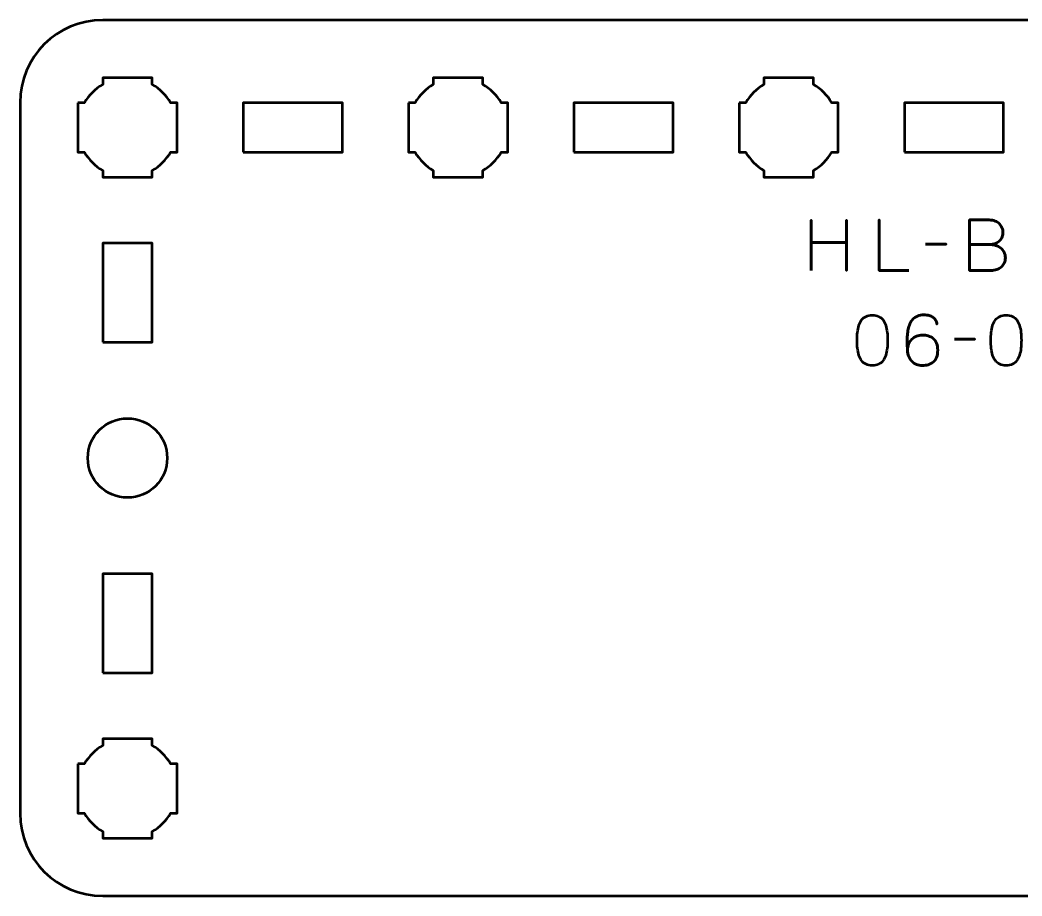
# Model space of a CAD drawing. Header units: centimetres. Extents: x -16.1 to -4.8, y -17.5 to -12.2.
# Drawn here: x -16.15 to -10.09, y -17.5 to -12.2 of the extents above; entities that cross this region are included whole.
import ezdxf

# ---------------------------------------------------------------- set-up
doc = ezdxf.new("R2010")
doc.units = ezdxf.units.CM
doc.header["$MEASUREMENT"] = 0
doc.layers.add('Layer 1', color=7, linetype='Continuous')

msp = doc.modelspace()

# ---------------------------------------------------------------- linework, layer by layer
at = {"layer": 'Layer 1', "lineweight": 53}
for points in [[(-15.65, -14.15), (-15.35, -14.15), (-15.35, -13.55), (-15.65, -13.55), (-15.65, -14.15)], [(-15.65, -16.15), (-15.35, -16.15), (-15.35, -15.55), (-15.65, -15.55), (-15.65, -16.15)]]:
    msp.add_lwpolyline(points, close=True, dxfattribs=at)
msp.add_ellipse((-15.5, -14.85), major_axis=(0, 0.24), ratio=1, dxfattribs=at)
for points, knots in [([(-16.15, -17), (-16.15, -17), (-16.15, -12.7), (-16.15, -12.7), (-16.15, -12.7), (-16.15, -12.42391), (-15.92609, -12.2), (-15.65, -12.2), (-15.65, -12.2), (-15.65, -12.2), (-5.35, -12.2), (-5.35, -12.2), (-5.35, -12.2), (-5.07391, -12.2), (-4.85, -12.42391), (-4.85, -12.7), (-4.85, -12.7), (-4.85, -12.7), (-4.85, -17), (-4.85, -17), (-4.85, -17), (-4.85, -17.27609), (-5.07391, -17.5), (-5.35, -17.5), (-5.35, -17.5), (-5.35, -17.5), (-15.65, -17.5), (-15.65, -17.5), (-15.65, -17.5), (-15.92609, -17.5), (-16.15, -17.27609), (-16.15, -17)], [0, 0, 0, 0, 0.125, 0.125, 0.125, 0.125, 0.25, 0.25, 0.25, 0.25, 0.375, 0.375, 0.375, 0.375, 0.5, 0.5, 0.5, 0.5, 0.625, 0.625, 0.625, 0.625, 0.75, 0.75, 0.75, 0.75, 0.875, 0.875, 0.875, 0.875, 1, 1, 1, 1]), ([(-15.8, -12.7), (-15.8, -12.7), (-15.75985, -12.7), (-15.75985, -12.7), (-15.75985, -12.7), (-15.7335, -12.65447), (-15.69553, -12.6165), (-15.65, -12.59015), (-15.65, -12.59015), (-15.65, -12.59015), (-15.65, -12.55), (-15.65, -12.55), (-15.65, -12.55), (-15.65, -12.55), (-15.5, -12.55), (-15.5, -12.55), (-15.5, -12.55), (-15.5, -12.55), (-15.35, -12.55), (-15.35, -12.55), (-15.35, -12.55), (-15.35, -12.55), (-15.35, -12.59015), (-15.35, -12.59015), (-15.35, -12.59015), (-15.30447, -12.6165), (-15.2665, -12.65447), (-15.24015, -12.7), (-15.24015, -12.7), (-15.24015, -12.7), (-15.2, -12.7), (-15.2, -12.7), (-15.2, -12.7), (-15.2, -12.7), (-15.2, -12.85), (-15.2, -12.85), (-15.2, -12.85), (-15.2, -12.85), (-15.2, -13), (-15.2, -13), (-15.2, -13), (-15.2, -13), (-15.24015, -13), (-15.24015, -13), (-15.24015, -13), (-15.2665, -13.04553), (-15.30447, -13.0835), (-15.35, -13.10985), (-15.35, -13.10985), (-15.35, -13.10985), (-15.35, -13.15), (-15.35, -13.15), (-15.35, -13.15), (-15.35, -13.15), (-15.5, -13.15), (-15.5, -13.15), (-15.5, -13.15), (-15.5, -13.15), (-15.65, -13.15), (-15.65, -13.15), (-15.65, -13.15), (-15.65, -13.15), (-15.65, -13.10985), (-15.65, -13.10985), (-15.65, -13.10985), (-15.69553, -13.0835), (-15.7335, -13.04553), (-15.75985, -13), (-15.75985, -13), (-15.75985, -13), (-15.8, -13), (-15.8, -13), (-15.8, -13), (-15.8, -13), (-15.8, -12.85), (-15.8, -12.85), (-15.8, -12.85), (-15.8, -12.85), (-15.8, -12.7), (-15.8, -12.7)], [0, 0, 0, 0, 0.05, 0.05, 0.05, 0.05, 0.1, 0.1, 0.1, 0.1, 0.15, 0.15, 0.15, 0.15, 0.2, 0.2, 0.2, 0.2, 0.25, 0.25, 0.25, 0.25, 0.3, 0.3, 0.3, 0.3, 0.35, 0.35, 0.35, 0.35, 0.4, 0.4, 0.4, 0.4, 0.45, 0.45, 0.45, 0.45, 0.5, 0.5, 0.5, 0.5, 0.55, 0.55, 0.55, 0.55, 0.6, 0.6, 0.6, 0.6, 0.65, 0.65, 0.65, 0.65, 0.7, 0.7, 0.7, 0.7, 0.75, 0.75, 0.75, 0.75, 0.8, 0.8, 0.8, 0.8, 0.85, 0.85, 0.85, 0.85, 0.9, 0.9, 0.9, 0.9, 0.95, 0.95, 0.95, 0.95, 1, 1, 1, 1]), ([(-13.8, -12.7), (-13.8, -12.7), (-13.75985, -12.7), (-13.75985, -12.7), (-13.75985, -12.7), (-13.7335, -12.65447), (-13.69553, -12.6165), (-13.65, -12.59015), (-13.65, -12.59015), (-13.65, -12.59015), (-13.65, -12.55), (-13.65, -12.55), (-13.65, -12.55), (-13.65, -12.55), (-13.5, -12.55), (-13.5, -12.55), (-13.5, -12.55), (-13.5, -12.55), (-13.35, -12.55), (-13.35, -12.55), (-13.35, -12.55), (-13.35, -12.55), (-13.35, -12.59015), (-13.35, -12.59015), (-13.35, -12.59015), (-13.30447, -12.6165), (-13.2665, -12.65447), (-13.24015, -12.7), (-13.24015, -12.7), (-13.24015, -12.7), (-13.2, -12.7), (-13.2, -12.7), (-13.2, -12.7), (-13.2, -12.7), (-13.2, -12.85), (-13.2, -12.85), (-13.2, -12.85), (-13.2, -12.85), (-13.2, -13), (-13.2, -13), (-13.2, -13), (-13.2, -13), (-13.24015, -13), (-13.24015, -13), (-13.24015, -13), (-13.2665, -13.04553), (-13.30447, -13.0835), (-13.35, -13.10985), (-13.35, -13.10985), (-13.35, -13.10985), (-13.35, -13.15), (-13.35, -13.15), (-13.35, -13.15), (-13.35, -13.15), (-13.5, -13.15), (-13.5, -13.15), (-13.5, -13.15), (-13.5, -13.15), (-13.65, -13.15), (-13.65, -13.15), (-13.65, -13.15), (-13.65, -13.15), (-13.65, -13.10985), (-13.65, -13.10985), (-13.65, -13.10985), (-13.69553, -13.0835), (-13.7335, -13.04553), (-13.75985, -13), (-13.75985, -13), (-13.75985, -13), (-13.8, -13), (-13.8, -13), (-13.8, -13), (-13.8, -13), (-13.8, -12.85), (-13.8, -12.85), (-13.8, -12.85), (-13.8, -12.85), (-13.8, -12.7), (-13.8, -12.7)], [0, 0, 0, 0, 0.05, 0.05, 0.05, 0.05, 0.1, 0.1, 0.1, 0.1, 0.15, 0.15, 0.15, 0.15, 0.2, 0.2, 0.2, 0.2, 0.25, 0.25, 0.25, 0.25, 0.3, 0.3, 0.3, 0.3, 0.35, 0.35, 0.35, 0.35, 0.4, 0.4, 0.4, 0.4, 0.45, 0.45, 0.45, 0.45, 0.5, 0.5, 0.5, 0.5, 0.55, 0.55, 0.55, 0.55, 0.6, 0.6, 0.6, 0.6, 0.65, 0.65, 0.65, 0.65, 0.7, 0.7, 0.7, 0.7, 0.75, 0.75, 0.75, 0.75, 0.8, 0.8, 0.8, 0.8, 0.85, 0.85, 0.85, 0.85, 0.9, 0.9, 0.9, 0.9, 0.95, 0.95, 0.95, 0.95, 1, 1, 1, 1]), ([(-11.8, -12.7), (-11.8, -12.7), (-11.75985, -12.7), (-11.75985, -12.7), (-11.75985, -12.7), (-11.7335, -12.65447), (-11.69553, -12.6165), (-11.65, -12.59015), (-11.65, -12.59015), (-11.65, -12.59015), (-11.65, -12.55), (-11.65, -12.55), (-11.65, -12.55), (-11.65, -12.55), (-11.5, -12.55), (-11.5, -12.55), (-11.5, -12.55), (-11.5, -12.55), (-11.35, -12.55), (-11.35, -12.55), (-11.35, -12.55), (-11.35, -12.55), (-11.35, -12.59015), (-11.35, -12.59015), (-11.35, -12.59015), (-11.30447, -12.6165), (-11.2665, -12.65447), (-11.24015, -12.7), (-11.24015, -12.7), (-11.24015, -12.7), (-11.2, -12.7), (-11.2, -12.7), (-11.2, -12.7), (-11.2, -12.7), (-11.2, -12.85), (-11.2, -12.85), (-11.2, -12.85), (-11.2, -12.85), (-11.2, -13), (-11.2, -13), (-11.2, -13), (-11.2, -13), (-11.24015, -13), (-11.24015, -13), (-11.24015, -13), (-11.2665, -13.04553), (-11.30447, -13.0835), (-11.35, -13.10985), (-11.35, -13.10985), (-11.35, -13.10985), (-11.35, -13.15), (-11.35, -13.15), (-11.35, -13.15), (-11.35, -13.15), (-11.5, -13.15), (-11.5, -13.15), (-11.5, -13.15), (-11.5, -13.15), (-11.65, -13.15), (-11.65, -13.15), (-11.65, -13.15), (-11.65, -13.15), (-11.65, -13.10985), (-11.65, -13.10985), (-11.65, -13.10985), (-11.69553, -13.0835), (-11.7335, -13.04553), (-11.75985, -13), (-11.75985, -13), (-11.75985, -13), (-11.8, -13), (-11.8, -13), (-11.8, -13), (-11.8, -13), (-11.8, -12.85), (-11.8, -12.85), (-11.8, -12.85), (-11.8, -12.85), (-11.8, -12.7), (-11.8, -12.7)], [0, 0, 0, 0, 0.05, 0.05, 0.05, 0.05, 0.1, 0.1, 0.1, 0.1, 0.15, 0.15, 0.15, 0.15, 0.2, 0.2, 0.2, 0.2, 0.25, 0.25, 0.25, 0.25, 0.3, 0.3, 0.3, 0.3, 0.35, 0.35, 0.35, 0.35, 0.4, 0.4, 0.4, 0.4, 0.45, 0.45, 0.45, 0.45, 0.5, 0.5, 0.5, 0.5, 0.55, 0.55, 0.55, 0.55, 0.6, 0.6, 0.6, 0.6, 0.65, 0.65, 0.65, 0.65, 0.7, 0.7, 0.7, 0.7, 0.75, 0.75, 0.75, 0.75, 0.8, 0.8, 0.8, 0.8, 0.85, 0.85, 0.85, 0.85, 0.9, 0.9, 0.9, 0.9, 0.95, 0.95, 0.95, 0.95, 1, 1, 1, 1]), ([(-14.8, -13), (-14.8, -13), (-14.8, -12.7), (-14.8, -12.7), (-14.8, -12.7), (-14.8, -12.7), (-14.2, -12.7), (-14.2, -12.7), (-14.2, -12.7), (-14.2, -12.7), (-14.2, -13), (-14.2, -13), (-14.2, -13), (-14.2, -13), (-14.8, -13), (-14.8, -13)], [0, 0, 0, 0, 0.25, 0.25, 0.25, 0.25, 0.5, 0.5, 0.5, 0.5, 0.75, 0.75, 0.75, 0.75, 1, 1, 1, 1]), ([(-12.8, -13), (-12.8, -13), (-12.8, -12.7), (-12.8, -12.7), (-12.8, -12.7), (-12.8, -12.7), (-12.2, -12.7), (-12.2, -12.7), (-12.2, -12.7), (-12.2, -12.7), (-12.2, -13), (-12.2, -13), (-12.2, -13), (-12.2, -13), (-12.8, -13), (-12.8, -13)], [0, 0, 0, 0, 0.25, 0.25, 0.25, 0.25, 0.5, 0.5, 0.5, 0.5, 0.75, 0.75, 0.75, 0.75, 1, 1, 1, 1]), ([(-10.8, -13), (-10.8, -13), (-10.8, -12.7), (-10.8, -12.7), (-10.8, -12.7), (-10.8, -12.7), (-10.2, -12.7), (-10.2, -12.7), (-10.2, -12.7), (-10.2, -12.7), (-10.2, -13), (-10.2, -13), (-10.2, -13), (-10.2, -13), (-10.8, -13), (-10.8, -13)], [0, 0, 0, 0, 0.25, 0.25, 0.25, 0.25, 0.5, 0.5, 0.5, 0.5, 0.75, 0.75, 0.75, 0.75, 1, 1, 1, 1]), ([(-15.8, -16.7), (-15.8, -16.7), (-15.75985, -16.7), (-15.75985, -16.7), (-15.75985, -16.7), (-15.7335, -16.65447), (-15.69553, -16.6165), (-15.65, -16.59015), (-15.65, -16.59015), (-15.65, -16.59015), (-15.65, -16.55), (-15.65, -16.55), (-15.65, -16.55), (-15.65, -16.55), (-15.5, -16.55), (-15.5, -16.55), (-15.5, -16.55), (-15.5, -16.55), (-15.35, -16.55), (-15.35, -16.55), (-15.35, -16.55), (-15.35, -16.55), (-15.35, -16.59015), (-15.35, -16.59015), (-15.35, -16.59015), (-15.30447, -16.6165), (-15.2665, -16.65447), (-15.24015, -16.7), (-15.24015, -16.7), (-15.24015, -16.7), (-15.2, -16.7), (-15.2, -16.7), (-15.2, -16.7), (-15.2, -16.7), (-15.2, -16.85), (-15.2, -16.85), (-15.2, -16.85), (-15.2, -16.85), (-15.2, -17), (-15.2, -17), (-15.2, -17), (-15.2, -17), (-15.24015, -17), (-15.24015, -17), (-15.24015, -17), (-15.2665, -17.04553), (-15.30447, -17.0835), (-15.35, -17.10985), (-15.35, -17.10985), (-15.35, -17.10985), (-15.35, -17.15), (-15.35, -17.15), (-15.35, -17.15), (-15.35, -17.15), (-15.5, -17.15), (-15.5, -17.15), (-15.5, -17.15), (-15.5, -17.15), (-15.65, -17.15), (-15.65, -17.15), (-15.65, -17.15), (-15.65, -17.15), (-15.65, -17.10985), (-15.65, -17.10985), (-15.65, -17.10985), (-15.69553, -17.0835), (-15.7335, -17.04553), (-15.75985, -17), (-15.75985, -17), (-15.75985, -17), (-15.8, -17), (-15.8, -17), (-15.8, -17), (-15.8, -17), (-15.8, -16.85), (-15.8, -16.85), (-15.8, -16.85), (-15.8, -16.85), (-15.8, -16.7), (-15.8, -16.7)], [0, 0, 0, 0, 0.05, 0.05, 0.05, 0.05, 0.1, 0.1, 0.1, 0.1, 0.15, 0.15, 0.15, 0.15, 0.2, 0.2, 0.2, 0.2, 0.25, 0.25, 0.25, 0.25, 0.3, 0.3, 0.3, 0.3, 0.35, 0.35, 0.35, 0.35, 0.4, 0.4, 0.4, 0.4, 0.45, 0.45, 0.45, 0.45, 0.5, 0.5, 0.5, 0.5, 0.55, 0.55, 0.55, 0.55, 0.6, 0.6, 0.6, 0.6, 0.65, 0.65, 0.65, 0.65, 0.7, 0.7, 0.7, 0.7, 0.75, 0.75, 0.75, 0.75, 0.8, 0.8, 0.8, 0.8, 0.85, 0.85, 0.85, 0.85, 0.9, 0.9, 0.9, 0.9, 0.95, 0.95, 0.95, 0.95, 1, 1, 1, 1])]:
    msp.add_open_spline(points, degree=3, knots=knots, dxfattribs=at)
at = {"layer": 'Layer 1', "color": 5, "lineweight": 53}
for points, knots in [([(-11.36507, -13.71494), (-11.36507, -13.71494), (-11.36507, -13.54603), (-11.36507, -13.54603), (-11.36507, -13.54603), (-11.36507, -13.54603), (-11.1496, -13.54603), (-11.1496, -13.54603), (-11.1496, -13.54603), (-11.1496, -13.54603), (-11.1496, -13.71494), (-11.1496, -13.71494), (-11.1496, -13.71494), (-11.1496, -13.71494), (-11.1496, -13.41014), (-11.1496, -13.41014), (-11.1496, -13.41014), (-11.1496, -13.41014), (-11.1496, -13.54603), (-11.1496, -13.54603), (-11.1496, -13.54603), (-11.1496, -13.54603), (-11.36507, -13.54603), (-11.36507, -13.54603), (-11.36507, -13.54603), (-11.36507, -13.54603), (-11.36507, -13.41014), (-11.36507, -13.41014), (-11.36507, -13.41014), (-11.36507, -13.41014), (-11.36507, -13.71494), (-11.36507, -13.71494)], [0, 0, 0, 0, 0.125, 0.125, 0.125, 0.125, 0.25, 0.25, 0.25, 0.25, 0.375, 0.375, 0.375, 0.375, 0.5, 0.5, 0.5, 0.5, 0.625, 0.625, 0.625, 0.625, 0.75, 0.75, 0.75, 0.75, 0.875, 0.875, 0.875, 0.875, 1, 1, 1, 1]), ([(-10.77368, -13.71494), (-10.77368, -13.71494), (-10.9519, -13.71494), (-10.9519, -13.71494), (-10.9519, -13.71494), (-10.9519, -13.71494), (-10.9519, -13.40972), (-10.9519, -13.40972), (-10.9519, -13.40972), (-10.9519, -13.40972), (-10.9519, -13.71494), (-10.9519, -13.71494), (-10.9519, -13.71494), (-10.9519, -13.71494), (-10.77368, -13.71494), (-10.77368, -13.71494)], [0, 0, 0, 0, 0.25, 0.25, 0.25, 0.25, 0.5, 0.5, 0.5, 0.5, 0.75, 0.75, 0.75, 0.75, 1, 1, 1, 1]), ([(-10.40581, -13.55788), (-10.40581, -13.55788), (-10.28855, -13.55788), (-10.28855, -13.55788), (-10.28855, -13.55788), (-10.27331, -13.55781), (-10.26033, -13.5557), (-10.24939, -13.55153), (-10.24939, -13.55153), (-10.23852, -13.54744), (-10.22971, -13.54187), (-10.22286, -13.53488), (-10.22286, -13.53488), (-10.21602, -13.5279), (-10.21108, -13.52), (-10.20797, -13.51125), (-10.20797, -13.51125), (-10.20494, -13.50257), (-10.20353, -13.49354), (-10.20388, -13.48423), (-10.20388, -13.48423), (-10.20431, -13.47491), (-10.20628, -13.46588), (-10.20981, -13.45706), (-10.20981, -13.45706), (-10.21327, -13.44824), (-10.21849, -13.44027), (-10.22533, -13.43314), (-10.22533, -13.43314), (-10.23217, -13.42602), (-10.24071, -13.42037), (-10.25108, -13.41621), (-10.25108, -13.41621), (-10.26146, -13.41198), (-10.27366, -13.40979), (-10.2877, -13.40972), (-10.2877, -13.40972), (-10.2877, -13.40972), (-10.40581, -13.40972), (-10.40581, -13.40972), (-10.40581, -13.40972), (-10.40581, -13.40972), (-10.40581, -13.71494), (-10.40581, -13.71494), (-10.40581, -13.71494), (-10.40581, -13.71494), (-10.27585, -13.71494), (-10.27585, -13.71494), (-10.27585, -13.71494), (-10.26371, -13.71494), (-10.25242, -13.71318), (-10.24198, -13.70972), (-10.24198, -13.70972), (-10.23154, -13.70619), (-10.22244, -13.70118), (-10.21454, -13.69448), (-10.21454, -13.69448), (-10.2067, -13.68785), (-10.20057, -13.6798), (-10.19619, -13.67028), (-10.19619, -13.67028), (-10.19182, -13.66075), (-10.18956, -13.64996), (-10.18949, -13.63789), (-10.18949, -13.63789), (-10.18977, -13.62576), (-10.19231, -13.61482), (-10.19718, -13.60502), (-10.19718, -13.60502), (-10.20205, -13.59521), (-10.20882, -13.58681), (-10.21757, -13.57976), (-10.21757, -13.57976), (-10.22632, -13.57277), (-10.23676, -13.56734), (-10.24876, -13.5636), (-10.24876, -13.5636), (-10.26075, -13.55986), (-10.27401, -13.55796), (-10.28855, -13.55788), (-10.28855, -13.55788), (-10.27401, -13.55796), (-10.26075, -13.55986), (-10.24876, -13.5636), (-10.24876, -13.5636), (-10.23676, -13.56734), (-10.22632, -13.57277), (-10.21757, -13.57976), (-10.21757, -13.57976), (-10.20882, -13.58681), (-10.20205, -13.59521), (-10.19718, -13.60502), (-10.19718, -13.60502), (-10.19231, -13.61482), (-10.18977, -13.62576), (-10.18949, -13.63789), (-10.18949, -13.63789), (-10.18956, -13.64996), (-10.19182, -13.66075), (-10.19619, -13.67028), (-10.19619, -13.67028), (-10.20057, -13.6798), (-10.2067, -13.68785), (-10.21454, -13.69448), (-10.21454, -13.69448), (-10.22244, -13.70118), (-10.23154, -13.70619), (-10.24198, -13.70972), (-10.24198, -13.70972), (-10.25242, -13.71318), (-10.26371, -13.71494), (-10.27585, -13.71494), (-10.27585, -13.71494), (-10.27585, -13.71494), (-10.40581, -13.71494), (-10.40581, -13.71494), (-10.40581, -13.71494), (-10.40581, -13.71494), (-10.40581, -13.40972), (-10.40581, -13.40972), (-10.40581, -13.40972), (-10.40581, -13.40972), (-10.2877, -13.40972), (-10.2877, -13.40972), (-10.2877, -13.40972), (-10.27366, -13.40979), (-10.26146, -13.41198), (-10.25108, -13.41621), (-10.25108, -13.41621), (-10.24071, -13.42037), (-10.23217, -13.42602), (-10.22533, -13.43314), (-10.22533, -13.43314), (-10.21849, -13.44027), (-10.21327, -13.44824), (-10.20981, -13.45706), (-10.20981, -13.45706), (-10.20628, -13.46588), (-10.20431, -13.47491), (-10.20388, -13.48423), (-10.20388, -13.48423), (-10.20353, -13.49354), (-10.20494, -13.50257), (-10.20797, -13.51125), (-10.20797, -13.51125), (-10.21108, -13.52), (-10.21602, -13.5279), (-10.22286, -13.53488), (-10.22286, -13.53488), (-10.22971, -13.54187), (-10.23852, -13.54744), (-10.24939, -13.55153), (-10.24939, -13.55153), (-10.26033, -13.5557), (-10.27331, -13.55781), (-10.28855, -13.55788), (-10.28855, -13.55788), (-10.28855, -13.55788), (-10.40581, -13.55788), (-10.40581, -13.55788)], [0, 0, 0, 0, 0.025, 0.025, 0.025, 0.025, 0.05, 0.05, 0.05, 0.05, 0.075, 0.075, 0.075, 0.075, 0.1, 0.1, 0.1, 0.1, 0.125, 0.125, 0.125, 0.125, 0.15, 0.15, 0.15, 0.15, 0.175, 0.175, 0.175, 0.175, 0.2, 0.2, 0.2, 0.2, 0.225, 0.225, 0.225, 0.225, 0.25, 0.25, 0.25, 0.25, 0.275, 0.275, 0.275, 0.275, 0.3, 0.3, 0.3, 0.3, 0.325, 0.325, 0.325, 0.325, 0.35, 0.35, 0.35, 0.35, 0.375, 0.375, 0.375, 0.375, 0.4, 0.4, 0.4, 0.4, 0.425, 0.425, 0.425, 0.425, 0.45, 0.45, 0.45, 0.45, 0.475, 0.475, 0.475, 0.475, 0.5, 0.5, 0.5, 0.5, 0.525, 0.525, 0.525, 0.525, 0.55, 0.55, 0.55, 0.55, 0.575, 0.575, 0.575, 0.575, 0.6, 0.6, 0.6, 0.6, 0.625, 0.625, 0.625, 0.625, 0.65, 0.65, 0.65, 0.65, 0.675, 0.675, 0.675, 0.675, 0.7, 0.7, 0.7, 0.7, 0.725, 0.725, 0.725, 0.725, 0.75, 0.75, 0.75, 0.75, 0.775, 0.775, 0.775, 0.775, 0.8, 0.8, 0.8, 0.8, 0.825, 0.825, 0.825, 0.825, 0.85, 0.85, 0.85, 0.85, 0.875, 0.875, 0.875, 0.875, 0.9, 0.9, 0.9, 0.9, 0.925, 0.925, 0.925, 0.925, 0.95, 0.95, 0.95, 0.95, 0.975, 0.975, 0.975, 0.975, 1, 1, 1, 1]), ([(-10.67166, -13.55534), (-10.67166, -13.55534), (-10.54847, -13.55534), (-10.54847, -13.55534), (-10.54847, -13.55534), (-10.54847, -13.55534), (-10.67166, -13.55534), (-10.67166, -13.55534)], [0, 0, 0, 0, 0.5, 0.5, 0.5, 0.5, 1, 1, 1, 1]), ([(-10.99402, -14.29025), (-10.97921, -14.29018), (-10.96644, -14.28757), (-10.95578, -14.28249), (-10.95578, -14.28249), (-10.9452, -14.27741), (-10.93638, -14.27014), (-10.92933, -14.2609), (-10.92933, -14.2609), (-10.92234, -14.25159), (-10.91684, -14.24058), (-10.91275, -14.22788), (-10.91275, -14.22788), (-10.90872, -14.21518), (-10.90583, -14.20128), (-10.90421, -14.18604), (-10.90421, -14.18604), (-10.90251, -14.1708), (-10.90167, -14.15478), (-10.90174, -14.13785), (-10.90174, -14.13785), (-10.90167, -14.12099), (-10.90251, -14.10497), (-10.90421, -14.0898), (-10.90421, -14.0898), (-10.90583, -14.07463), (-10.90872, -14.06066), (-10.91275, -14.04796), (-10.91275, -14.04796), (-10.91684, -14.03533), (-10.92234, -14.02433), (-10.92933, -14.01494), (-10.92933, -14.01494), (-10.93638, -14.00563), (-10.9452, -13.99836), (-10.95578, -13.99328), (-10.95578, -13.99328), (-10.96644, -13.98813), (-10.97921, -13.98552), (-10.99402, -13.98545), (-10.99402, -13.98545), (-11.00884, -13.98552), (-11.02161, -13.98813), (-11.03227, -13.99328), (-11.03227, -13.99328), (-11.04285, -13.99836), (-11.05167, -14.00563), (-11.05872, -14.01494), (-11.05872, -14.01494), (-11.06571, -14.02433), (-11.07121, -14.03533), (-11.0753, -14.04796), (-11.0753, -14.04796), (-11.07933, -14.06066), (-11.08222, -14.07463), (-11.08384, -14.0898), (-11.08384, -14.0898), (-11.08553, -14.10497), (-11.08638, -14.12099), (-11.08631, -14.13785), (-11.08631, -14.13785), (-11.08638, -14.15478), (-11.08553, -14.1708), (-11.08384, -14.18604), (-11.08384, -14.18604), (-11.08222, -14.20128), (-11.07933, -14.21518), (-11.0753, -14.22788), (-11.0753, -14.22788), (-11.07121, -14.24058), (-11.06571, -14.25159), (-11.05872, -14.2609), (-11.05872, -14.2609), (-11.05167, -14.27014), (-11.04285, -14.27741), (-11.03227, -14.28249), (-11.03227, -14.28249), (-11.02161, -14.28757), (-11.00884, -14.29018), (-10.99402, -14.29025)], [0, 0, 0, 0, 0.05, 0.05, 0.05, 0.05, 0.1, 0.1, 0.1, 0.1, 0.15, 0.15, 0.15, 0.15, 0.2, 0.2, 0.2, 0.2, 0.25, 0.25, 0.25, 0.25, 0.3, 0.3, 0.3, 0.3, 0.35, 0.35, 0.35, 0.35, 0.4, 0.4, 0.4, 0.4, 0.45, 0.45, 0.45, 0.45, 0.5, 0.5, 0.5, 0.5, 0.55, 0.55, 0.55, 0.55, 0.6, 0.6, 0.6, 0.6, 0.65, 0.65, 0.65, 0.65, 0.7, 0.7, 0.7, 0.7, 0.75, 0.75, 0.75, 0.75, 0.8, 0.8, 0.8, 0.8, 0.85, 0.85, 0.85, 0.85, 0.9, 0.9, 0.9, 0.9, 0.95, 0.95, 0.95, 0.95, 1, 1, 1, 1]), ([(-10.99402, -14.29025), (-10.97921, -14.29018), (-10.96644, -14.28757), (-10.95578, -14.28249), (-10.95578, -14.28249), (-10.9452, -14.27741), (-10.93638, -14.27014), (-10.92933, -14.2609), (-10.92933, -14.2609), (-10.92234, -14.25159), (-10.91684, -14.24058), (-10.91275, -14.22788), (-10.91275, -14.22788), (-10.90872, -14.21518), (-10.90583, -14.20128), (-10.90421, -14.18604), (-10.90421, -14.18604), (-10.90251, -14.1708), (-10.90167, -14.15478), (-10.90174, -14.13785), (-10.90174, -14.13785), (-10.90167, -14.12099), (-10.90251, -14.10497), (-10.90421, -14.0898), (-10.90421, -14.0898), (-10.90583, -14.07463), (-10.90872, -14.06066), (-10.91275, -14.04796), (-10.91275, -14.04796), (-10.91684, -14.03533), (-10.92234, -14.02433), (-10.92933, -14.01494), (-10.92933, -14.01494), (-10.93638, -14.00563), (-10.9452, -13.99836), (-10.95578, -13.99328), (-10.95578, -13.99328), (-10.96644, -13.98813), (-10.97921, -13.98552), (-10.99402, -13.98545), (-10.99402, -13.98545), (-11.00884, -13.98552), (-11.02161, -13.98813), (-11.03227, -13.99328), (-11.03227, -13.99328), (-11.04285, -13.99836), (-11.05167, -14.00563), (-11.05872, -14.01494), (-11.05872, -14.01494), (-11.06571, -14.02433), (-11.07121, -14.03533), (-11.0753, -14.04796), (-11.0753, -14.04796), (-11.07933, -14.06066), (-11.08222, -14.07463), (-11.08384, -14.0898), (-11.08384, -14.0898), (-11.08553, -14.10497), (-11.08638, -14.12099), (-11.08631, -14.13785), (-11.08631, -14.13785), (-11.08638, -14.15478), (-11.08553, -14.1708), (-11.08384, -14.18604), (-11.08384, -14.18604), (-11.08222, -14.20128), (-11.07933, -14.21518), (-11.0753, -14.22788), (-11.0753, -14.22788), (-11.07121, -14.24058), (-11.06571, -14.25159), (-11.05872, -14.2609), (-11.05872, -14.2609), (-11.05167, -14.27014), (-11.04285, -14.27741), (-11.03227, -14.28249), (-11.03227, -14.28249), (-11.02161, -14.28757), (-11.00884, -14.29018), (-10.99402, -14.29025)], [0, 0, 0, 0, 0.05, 0.05, 0.05, 0.05, 0.1, 0.1, 0.1, 0.1, 0.15, 0.15, 0.15, 0.15, 0.2, 0.2, 0.2, 0.2, 0.25, 0.25, 0.25, 0.25, 0.3, 0.3, 0.3, 0.3, 0.35, 0.35, 0.35, 0.35, 0.4, 0.4, 0.4, 0.4, 0.45, 0.45, 0.45, 0.45, 0.5, 0.5, 0.5, 0.5, 0.55, 0.55, 0.55, 0.55, 0.6, 0.6, 0.6, 0.6, 0.65, 0.65, 0.65, 0.65, 0.7, 0.7, 0.7, 0.7, 0.75, 0.75, 0.75, 0.75, 0.8, 0.8, 0.8, 0.8, 0.85, 0.85, 0.85, 0.85, 0.9, 0.9, 0.9, 0.9, 0.95, 0.95, 0.95, 0.95, 1, 1, 1, 1]), ([(-10.78151, -14.19839), (-10.78144, -14.18456), (-10.77919, -14.17207), (-10.77467, -14.16078), (-10.77467, -14.16078), (-10.77023, -14.14956), (-10.76395, -14.1399), (-10.75583, -14.13178), (-10.75583, -14.13178), (-10.74779, -14.12374), (-10.73826, -14.11753), (-10.7274, -14.11316), (-10.7274, -14.11316), (-10.71653, -14.10878), (-10.70461, -14.1066), (-10.69177, -14.10652), (-10.69177, -14.10652), (-10.67886, -14.10645), (-10.66679, -14.10808), (-10.65557, -14.11132), (-10.65557, -14.11132), (-10.64435, -14.1145), (-10.63455, -14.11972), (-10.62601, -14.12692), (-10.62601, -14.12692), (-10.61747, -14.13404), (-10.61077, -14.1435), (-10.60597, -14.15528), (-10.60597, -14.15528), (-10.60118, -14.16706), (-10.59871, -14.18138), (-10.59864, -14.19839), (-10.59864, -14.19839), (-10.59871, -14.21539), (-10.60118, -14.22971), (-10.60597, -14.2415), (-10.60597, -14.2415), (-10.61077, -14.25328), (-10.61747, -14.26273), (-10.62601, -14.26986), (-10.62601, -14.26986), (-10.63455, -14.27706), (-10.64435, -14.28228), (-10.65557, -14.28545), (-10.65557, -14.28545), (-10.66679, -14.2887), (-10.67886, -14.29032), (-10.69177, -14.29025), (-10.69177, -14.29025), (-10.70461, -14.29018), (-10.71639, -14.28799), (-10.72719, -14.28362), (-10.72719, -14.28362), (-10.73791, -14.27924), (-10.74722, -14.27303), (-10.7552, -14.26492), (-10.7552, -14.26492), (-10.76317, -14.25688), (-10.76945, -14.24721), (-10.77396, -14.23592), (-10.77396, -14.23592), (-10.77855, -14.2247), (-10.78102, -14.21222), (-10.78151, -14.19839), (-10.78151, -14.19839), (-10.7818, -14.1914), (-10.78215, -14.18308), (-10.78264, -14.17341), (-10.78264, -14.17341), (-10.78314, -14.16367), (-10.78342, -14.15309), (-10.78349, -14.14173), (-10.78349, -14.14173), (-10.78356, -14.1303), (-10.78321, -14.11852), (-10.78229, -14.10645), (-10.78229, -14.10645), (-10.78144, -14.09432), (-10.77975, -14.08239), (-10.77728, -14.07061), (-10.77728, -14.07061), (-10.77481, -14.0589), (-10.77128, -14.04782), (-10.76663, -14.03745), (-10.76663, -14.03745), (-10.76197, -14.02708), (-10.75597, -14.01791), (-10.74856, -14.00993), (-10.74856, -14.00993), (-10.74109, -14.00196), (-10.73198, -13.99568), (-10.72119, -13.9911), (-10.72119, -13.9911), (-10.71039, -13.98658), (-10.69762, -13.98425), (-10.68288, -13.98418), (-10.68288, -13.98418), (-10.67004, -13.98425), (-10.65917, -13.98552), (-10.65014, -13.98799), (-10.65014, -13.98799), (-10.64111, -13.99046), (-10.6337, -13.99378), (-10.62777, -13.99787), (-10.62777, -13.99787), (-10.62192, -14.00203), (-10.61726, -14.00655), (-10.61388, -14.01156), (-10.61388, -14.01156), (-10.61049, -14.0165), (-10.60795, -14.02151), (-10.6064, -14.02652), (-10.6064, -14.02652), (-10.60477, -14.03152), (-10.60372, -14.03618), (-10.60329, -14.04049), (-10.60329, -14.04049), (-10.60372, -14.03618), (-10.60477, -14.03152), (-10.6064, -14.02652), (-10.6064, -14.02652), (-10.60795, -14.02151), (-10.61049, -14.0165), (-10.61388, -14.01156), (-10.61388, -14.01156), (-10.61726, -14.00655), (-10.62192, -14.00203), (-10.62777, -13.99787), (-10.62777, -13.99787), (-10.6337, -13.99378), (-10.64111, -13.99046), (-10.65014, -13.98799), (-10.65014, -13.98799), (-10.65917, -13.98552), (-10.67004, -13.98425), (-10.68288, -13.98418), (-10.68288, -13.98418), (-10.69762, -13.98425), (-10.71039, -13.98658), (-10.72119, -13.9911), (-10.72119, -13.9911), (-10.73198, -13.99568), (-10.74109, -14.00196), (-10.74856, -14.00993), (-10.74856, -14.00993), (-10.75597, -14.01791), (-10.76197, -14.02708), (-10.76663, -14.03745), (-10.76663, -14.03745), (-10.77128, -14.04782), (-10.77481, -14.0589), (-10.77728, -14.07061), (-10.77728, -14.07061), (-10.77975, -14.08239), (-10.78144, -14.09432), (-10.78229, -14.10645), (-10.78229, -14.10645), (-10.78321, -14.11852), (-10.78356, -14.1303), (-10.78349, -14.14173), (-10.78349, -14.14173), (-10.78342, -14.15309), (-10.78314, -14.16367), (-10.78264, -14.17341), (-10.78264, -14.17341), (-10.78215, -14.18308), (-10.7818, -14.1914), (-10.78151, -14.19839), (-10.78151, -14.19839), (-10.78102, -14.21222), (-10.77855, -14.2247), (-10.77396, -14.23592), (-10.77396, -14.23592), (-10.76945, -14.24721), (-10.76317, -14.25688), (-10.7552, -14.26492), (-10.7552, -14.26492), (-10.74722, -14.27303), (-10.73791, -14.27924), (-10.72719, -14.28362), (-10.72719, -14.28362), (-10.71639, -14.28799), (-10.70461, -14.29018), (-10.69177, -14.29025), (-10.69177, -14.29025), (-10.67886, -14.29032), (-10.66679, -14.2887), (-10.65557, -14.28545), (-10.65557, -14.28545), (-10.64435, -14.28228), (-10.63455, -14.27706), (-10.62601, -14.26986), (-10.62601, -14.26986), (-10.61747, -14.26273), (-10.61077, -14.25328), (-10.60597, -14.2415), (-10.60597, -14.2415), (-10.60118, -14.22971), (-10.59871, -14.21539), (-10.59864, -14.19839), (-10.59864, -14.19839), (-10.59871, -14.18138), (-10.60118, -14.16706), (-10.60597, -14.15528), (-10.60597, -14.15528), (-10.61077, -14.1435), (-10.61747, -14.13404), (-10.62601, -14.12692), (-10.62601, -14.12692), (-10.63455, -14.11972), (-10.64435, -14.1145), (-10.65557, -14.11132), (-10.65557, -14.11132), (-10.66679, -14.10808), (-10.67886, -14.10645), (-10.69177, -14.10652), (-10.69177, -14.10652), (-10.70461, -14.1066), (-10.71653, -14.10878), (-10.7274, -14.11316), (-10.7274, -14.11316), (-10.73826, -14.11753), (-10.74779, -14.12374), (-10.75583, -14.13178), (-10.75583, -14.13178), (-10.76395, -14.1399), (-10.77023, -14.14956), (-10.77467, -14.16078), (-10.77467, -14.16078), (-10.77919, -14.17207), (-10.78144, -14.18456), (-10.78151, -14.19839)], [0, 0, 0, 0, 0.0172414, 0.0172414, 0.0172414, 0.0172414, 0.0344828, 0.0344828, 0.0344828, 0.0344828, 0.0517241, 0.0517241, 0.0517241, 0.0517241, 0.0689655, 0.0689655, 0.0689655, 0.0689655, 0.0862069, 0.0862069, 0.0862069, 0.0862069, 0.1034483, 0.1034483, 0.1034483, 0.1034483, 0.1206897, 0.1206897, 0.1206897, 0.1206897, 0.137931, 0.137931, 0.137931, 0.137931, 0.1551724, 0.1551724, 0.1551724, 0.1551724, 0.1724138, 0.1724138, 0.1724138, 0.1724138, 0.1896552, 0.1896552, 0.1896552, 0.1896552, 0.2068966, 0.2068966, 0.2068966, 0.2068966, 0.2241379, 0.2241379, 0.2241379, 0.2241379, 0.2413793, 0.2413793, 0.2413793, 0.2413793, 0.2586207, 0.2586207, 0.2586207, 0.2586207, 0.2758621, 0.2758621, 0.2758621, 0.2758621, 0.2931034, 0.2931034, 0.2931034, 0.2931034, 0.3103448, 0.3103448, 0.3103448, 0.3103448, 0.3275862, 0.3275862, 0.3275862, 0.3275862, 0.3448276, 0.3448276, 0.3448276, 0.3448276, 0.362069, 0.362069, 0.362069, 0.362069, 0.3793103, 0.3793103, 0.3793103, 0.3793103, 0.3965517, 0.3965517, 0.3965517, 0.3965517, 0.4137931, 0.4137931, 0.4137931, 0.4137931, 0.4310345, 0.4310345, 0.4310345, 0.4310345, 0.4482759, 0.4482759, 0.4482759, 0.4482759, 0.4655172, 0.4655172, 0.4655172, 0.4655172, 0.4827586, 0.4827586, 0.4827586, 0.4827586, 0.5, 0.5, 0.5, 0.5, 0.5172414, 0.5172414, 0.5172414, 0.5172414, 0.5344828, 0.5344828, 0.5344828, 0.5344828, 0.5517241, 0.5517241, 0.5517241, 0.5517241, 0.5689655, 0.5689655, 0.5689655, 0.5689655, 0.5862069, 0.5862069, 0.5862069, 0.5862069, 0.6034483, 0.6034483, 0.6034483, 0.6034483, 0.6206897, 0.6206897, 0.6206897, 0.6206897, 0.637931, 0.637931, 0.637931, 0.637931, 0.6551724, 0.6551724, 0.6551724, 0.6551724, 0.6724138, 0.6724138, 0.6724138, 0.6724138, 0.6896552, 0.6896552, 0.6896552, 0.6896552, 0.7068966, 0.7068966, 0.7068966, 0.7068966, 0.7241379, 0.7241379, 0.7241379, 0.7241379, 0.7413793, 0.7413793, 0.7413793, 0.7413793, 0.7586207, 0.7586207, 0.7586207, 0.7586207, 0.7758621, 0.7758621, 0.7758621, 0.7758621, 0.7931034, 0.7931034, 0.7931034, 0.7931034, 0.8103448, 0.8103448, 0.8103448, 0.8103448, 0.8275862, 0.8275862, 0.8275862, 0.8275862, 0.8448276, 0.8448276, 0.8448276, 0.8448276, 0.862069, 0.862069, 0.862069, 0.862069, 0.8793103, 0.8793103, 0.8793103, 0.8793103, 0.8965517, 0.8965517, 0.8965517, 0.8965517, 0.9137931, 0.9137931, 0.9137931, 0.9137931, 0.9310345, 0.9310345, 0.9310345, 0.9310345, 0.9482759, 0.9482759, 0.9482759, 0.9482759, 0.9655172, 0.9655172, 0.9655172, 0.9655172, 0.9827586, 0.9827586, 0.9827586, 0.9827586, 1, 1, 1, 1]), ([(-10.18504, -14.29025), (-10.17023, -14.29018), (-10.15746, -14.28757), (-10.1468, -14.28249), (-10.1468, -14.28249), (-10.13622, -14.27741), (-10.1274, -14.27014), (-10.12035, -14.2609), (-10.12035, -14.2609), (-10.11336, -14.25159), (-10.10786, -14.24058), (-10.10377, -14.22788), (-10.10377, -14.22788), (-10.09974, -14.21518), (-10.09685, -14.20128), (-10.09523, -14.18604), (-10.09523, -14.18604), (-10.09353, -14.1708), (-10.09269, -14.15478), (-10.09276, -14.13785), (-10.09276, -14.13785), (-10.09269, -14.12099), (-10.09353, -14.10497), (-10.09523, -14.0898), (-10.09523, -14.0898), (-10.09685, -14.07463), (-10.09974, -14.06066), (-10.10377, -14.04796), (-10.10377, -14.04796), (-10.10786, -14.03533), (-10.11336, -14.02433), (-10.12035, -14.01494), (-10.12035, -14.01494), (-10.1274, -14.00563), (-10.13622, -13.99836), (-10.1468, -13.99328), (-10.1468, -13.99328), (-10.15746, -13.98813), (-10.17023, -13.98552), (-10.18504, -13.98545), (-10.18504, -13.98545), (-10.19986, -13.98552), (-10.21263, -13.98813), (-10.22329, -13.99328), (-10.22329, -13.99328), (-10.23387, -13.99836), (-10.24269, -14.00563), (-10.24974, -14.01494), (-10.24974, -14.01494), (-10.25673, -14.02433), (-10.26223, -14.03533), (-10.26632, -14.04796), (-10.26632, -14.04796), (-10.27035, -14.06066), (-10.27324, -14.07463), (-10.27486, -14.0898), (-10.27486, -14.0898), (-10.27655, -14.10497), (-10.2774, -14.12099), (-10.27733, -14.13785), (-10.27733, -14.13785), (-10.2774, -14.15478), (-10.27655, -14.1708), (-10.27486, -14.18604), (-10.27486, -14.18604), (-10.27324, -14.20128), (-10.27035, -14.21518), (-10.26632, -14.22788), (-10.26632, -14.22788), (-10.26223, -14.24058), (-10.25673, -14.25159), (-10.24974, -14.2609), (-10.24974, -14.2609), (-10.24269, -14.27014), (-10.23387, -14.27741), (-10.22329, -14.28249), (-10.22329, -14.28249), (-10.21263, -14.28757), (-10.19986, -14.29018), (-10.18504, -14.29025)], [0, 0, 0, 0, 0.05, 0.05, 0.05, 0.05, 0.1, 0.1, 0.1, 0.1, 0.15, 0.15, 0.15, 0.15, 0.2, 0.2, 0.2, 0.2, 0.25, 0.25, 0.25, 0.25, 0.3, 0.3, 0.3, 0.3, 0.35, 0.35, 0.35, 0.35, 0.4, 0.4, 0.4, 0.4, 0.45, 0.45, 0.45, 0.45, 0.5, 0.5, 0.5, 0.5, 0.55, 0.55, 0.55, 0.55, 0.6, 0.6, 0.6, 0.6, 0.65, 0.65, 0.65, 0.65, 0.7, 0.7, 0.7, 0.7, 0.75, 0.75, 0.75, 0.75, 0.8, 0.8, 0.8, 0.8, 0.85, 0.85, 0.85, 0.85, 0.9, 0.9, 0.9, 0.9, 0.95, 0.95, 0.95, 0.95, 1, 1, 1, 1]), ([(-10.18504, -14.29025), (-10.17023, -14.29018), (-10.15746, -14.28757), (-10.1468, -14.28249), (-10.1468, -14.28249), (-10.13622, -14.27741), (-10.1274, -14.27014), (-10.12035, -14.2609), (-10.12035, -14.2609), (-10.11336, -14.25159), (-10.10786, -14.24058), (-10.10377, -14.22788), (-10.10377, -14.22788), (-10.09974, -14.21518), (-10.09685, -14.20128), (-10.09523, -14.18604), (-10.09523, -14.18604), (-10.09353, -14.1708), (-10.09269, -14.15478), (-10.09276, -14.13785), (-10.09276, -14.13785), (-10.09269, -14.12099), (-10.09353, -14.10497), (-10.09523, -14.0898), (-10.09523, -14.0898), (-10.09685, -14.07463), (-10.09974, -14.06066), (-10.10377, -14.04796), (-10.10377, -14.04796), (-10.10786, -14.03533), (-10.11336, -14.02433), (-10.12035, -14.01494), (-10.12035, -14.01494), (-10.1274, -14.00563), (-10.13622, -13.99836), (-10.1468, -13.99328), (-10.1468, -13.99328), (-10.15746, -13.98813), (-10.17023, -13.98552), (-10.18504, -13.98545), (-10.18504, -13.98545), (-10.19986, -13.98552), (-10.21263, -13.98813), (-10.22329, -13.99328), (-10.22329, -13.99328), (-10.23387, -13.99836), (-10.24269, -14.00563), (-10.24974, -14.01494), (-10.24974, -14.01494), (-10.25673, -14.02433), (-10.26223, -14.03533), (-10.26632, -14.04796), (-10.26632, -14.04796), (-10.27035, -14.06066), (-10.27324, -14.07463), (-10.27486, -14.0898), (-10.27486, -14.0898), (-10.27655, -14.10497), (-10.2774, -14.12099), (-10.27733, -14.13785), (-10.27733, -14.13785), (-10.2774, -14.15478), (-10.27655, -14.1708), (-10.27486, -14.18604), (-10.27486, -14.18604), (-10.27324, -14.20128), (-10.27035, -14.21518), (-10.26632, -14.22788), (-10.26632, -14.22788), (-10.26223, -14.24058), (-10.25673, -14.25159), (-10.24974, -14.2609), (-10.24974, -14.2609), (-10.24269, -14.27014), (-10.23387, -14.27741), (-10.22329, -14.28249), (-10.22329, -14.28249), (-10.21263, -14.28757), (-10.19986, -14.29018), (-10.18504, -14.29025)], [0, 0, 0, 0, 0.05, 0.05, 0.05, 0.05, 0.1, 0.1, 0.1, 0.1, 0.15, 0.15, 0.15, 0.15, 0.2, 0.2, 0.2, 0.2, 0.25, 0.25, 0.25, 0.25, 0.3, 0.3, 0.3, 0.3, 0.35, 0.35, 0.35, 0.35, 0.4, 0.4, 0.4, 0.4, 0.45, 0.45, 0.45, 0.45, 0.5, 0.5, 0.5, 0.5, 0.55, 0.55, 0.55, 0.55, 0.6, 0.6, 0.6, 0.6, 0.65, 0.65, 0.65, 0.65, 0.7, 0.7, 0.7, 0.7, 0.75, 0.75, 0.75, 0.75, 0.8, 0.8, 0.8, 0.8, 0.85, 0.85, 0.85, 0.85, 0.9, 0.9, 0.9, 0.9, 0.95, 0.95, 0.95, 0.95, 1, 1, 1, 1]), ([(-10.49746, -14.13065), (-10.49746, -14.13065), (-10.37427, -14.13065), (-10.37427, -14.13065), (-10.37427, -14.13065), (-10.37427, -14.13065), (-10.49746, -14.13065), (-10.49746, -14.13065)], [0, 0, 0, 0, 0.5, 0.5, 0.5, 0.5, 1, 1, 1, 1])]:
    msp.add_open_spline(points, degree=3, knots=knots, dxfattribs=at)

doc.saveas('drawing.dxf')
